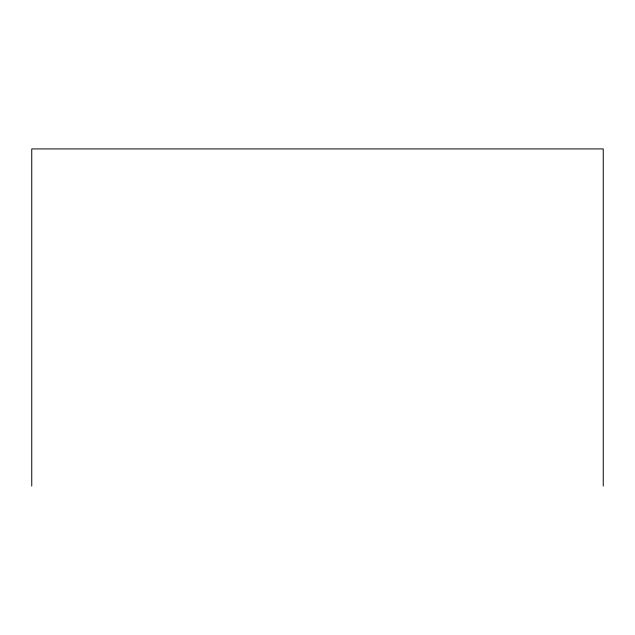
<?xml version="1.0" encoding="UTF-8"?>
<svg xmlns="http://www.w3.org/2000/svg" width="635" height="635" viewBox="0 0 635 635"><rect width="100%" height="100%" fill="white"/><g stroke="black" fill="none" stroke-linecap="round" stroke-linejoin="round"><path stroke-width="0.95" d="M603.25 486.077L603.25 148.923L31.75 148.923L31.75 486.077"/></g></svg>
